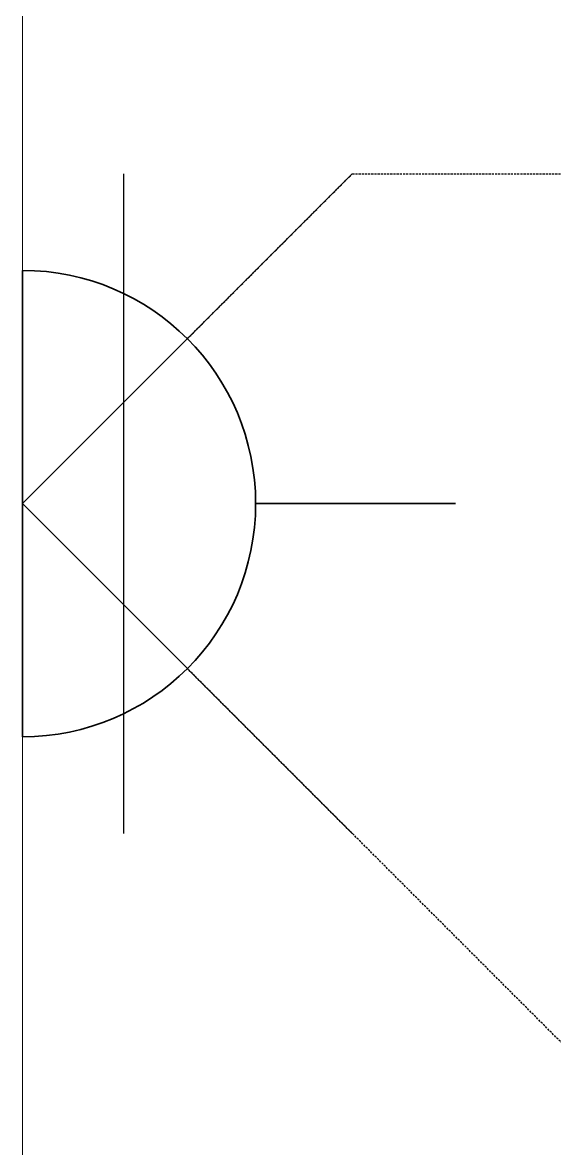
# Model space of a CAD drawing. Extents: x -12260 to 57327, y -29287 to 19916.
# Drawn here: x 32667 to 33067, y 7323 to 8168 of the extents above; entities that cross this region are included whole.
import ezdxf
from ezdxf.enums import TextEntityAlignment as Align

# ---------------------------------------------------------------- set-up
doc = ezdxf.new("R2010")
doc.units = 0
doc.header["$LTSCALE"] = 0.25
doc.linetypes.add('DASHDOT', pattern=[25.4, 12.7, -6.35, 0, -6.35])
doc.linetypes.add('HIDDEN', pattern=[9.525, 6.35, -3.175])
for name, color, linetype, lineweight in [('01-First Floor-FUR$0$Walls', 251, 'Continuous', 5), ('E-LITE-CLNG-CNDT', 6, 'DASHDOT', 35), ('E-LITE-EXIT-NUMB', 6, 'Continuous', 25), ('E-POWR-FLOR-CNDT', 6, 'HIDDEN', 25), ('E-POWR-WALL @ 100', 4, 'Continuous', 35)]:
    doc.layers.add(name, color=color, linetype=linetype, lineweight=lineweight)
doc.styles.add('DC_SIMPLEX', font='SIMPLEX.shx', dxfattribs={"width": 0.7})

# ---------------------------------------------------------------- blocks, each defined once
blk = doc.blocks.new('01-First Floor-FUR')
at = {"layer": '01-First Floor-FUR$0$Walls'}
blk.add_line((32667.48, 8840), (32667.48, 6615), dxfattribs=at)
blk = doc.blocks.new('*U14')
blk.add_line((0, -1.75), (0, -3.25))
blk.add_lwpolyline([(-1.75, 0, 1), (1.75, 0)], format="xyb", close=True)
at = {"layer": 'Defpoints'}
for p, q in [((-2.4749, -2.4749), (0, 0)), ((2.4749, -2.4749), (0, 0)), ((2.4749, -0.7582), (-2.4749, -0.7582))]:
    blk.add_line(p, q, dxfattribs=at)
at = {"layer": 'E-LITE-EXIT-NUMB', "style": 'DC_SIMPLEX', "width": 0.7, "flags": 8}
blk.add_attdef('TYPE', text='', height=2, rotation=360, dxfattribs=at).set_placement((-2.682, 5.2383), align=Align.RIGHT)
blk.add_attdef('CIRCUIT', (2.682, 5.2383), '', height=2, rotation=360, dxfattribs=at)

msp = doc.modelspace()

# ---------------------------------------------------------------- linework, layer by layer
at = {"layer": 'E-POWR-FLOR-CNDT'}
msp.add_lwpolyline([(32791.23, 7930.42), (32914.97, 8054.17), (43206.4, 8054.17), (43576.03, 7840.76)], dxfattribs=at)
msp.add_lwpolyline([(35152.26, 2209.69), (35028.51, 2333.44), (33289.73, 2333.44, -0.414214), (33189.73, 2433.44), (33189.73, 7243.01, 0.198912), (33160.44, 7313.72), (32791.23, 7682.94)], format="xyb", dxfattribs=at)

# ---------------------------------------------------------------- block references
at = {"layer": 'E-LITE-CLNG-CNDT'}
msp.add_blockref('01-First Floor-FUR', (0, 0), dxfattribs=at)
at = {"layer": 'E-POWR-WALL @ 100', "xscale": 100, "yscale": 100, "zscale": 100, "rotation": 90.00000000000001}
msp.add_blockref('*U14', (32667.48, 7806.68), dxfattribs=at)

doc.saveas('drawing.dxf')
